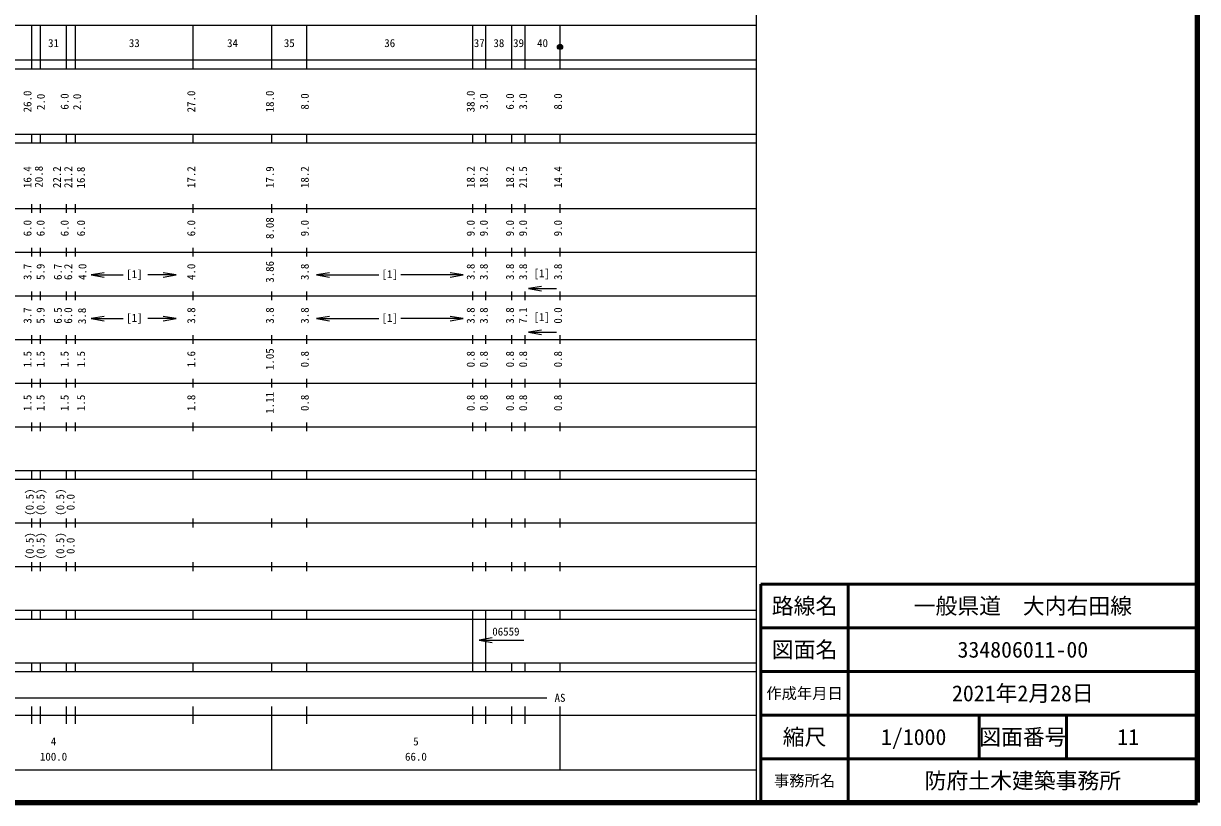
# Model space of a CAD drawing. Units: millimetres on the paper, enlarged 1000 times. Extents: x 40000 to 680000, y 20000 to 380000.
# Drawn here: x 411120 to 680000, y 20000 to 198357 of the extents above; entities that cross this region are included whole.
import ezdxf
from ezdxf.enums import TextEntityAlignment as Align

# ---------------------------------------------------------------- set-up
doc = ezdxf.new("R2010")
doc.units = ezdxf.units.MM
doc.header["$LTSCALE"] = 1000
for name, color, linetype, lineweight in [('M-TTL', 2, 'Continuous', 140), ('M-TTL-BAND', 7, 'Continuous', 25), ('M-TTL-FRAM', 2, 'Continuous', 50), ('M-TTL-LINE', 7, 'Continuous', 50)]:
    doc.layers.add(name, color=color, linetype=linetype, lineweight=lineweight)
doc.layers.add('M-TTL-TXT', color=7, linetype='Continuous')
doc.styles.add('ＭＳ ゴシック', font='')
doc.styles.get('ＭＳ ゴシック').set_extended_font_data('MS Gothic')

# ---------------------------------------------------------------- blocks, each defined once
blk = doc.blocks.new('open_arrow')
at = {"color": 0, "linetype": 'Continuous', "lineweight": -2}
blk.add_lwpolyline([(7.5, 1.25), (0, 0), (7.5, -1.25)], dxfattribs=at)

msp = doc.modelspace()

# ---------------------------------------------------------------- linework, layer by layer
at = {"layer": 'M-TTL'}
for p, q in [((680000, 20000), (680000, 380000)), ((40000, 20000), (680000, 20000))]:
    msp.add_line(p, q, dxfattribs=at)
at = {"layer": 'M-TTL-BAND'}
for p, q in [((579000, 20000), (579000, 370000)), ((68000, 198000), (579000, 198000)), ((413000, 188000), (413000, 198000)), ((415000, 188000), (415000, 198000)), ((421000, 188000), (421000, 198000)), ((423000, 188000), (423000, 198000)), ((450000, 188000), (450000, 198000)), ((468000, 188000), (468000, 198000)), ((476000, 188000), (476000, 198000)), ((514000, 188000), (514000, 198000)), ((517000, 188000), (517000, 198000)), ((523000, 188000), (523000, 198000)), ((526000, 188000), (526000, 198000)), ((534000, 188000), (534000, 198000)), ((40000, 190000), (579000, 190000)), ((40000, 188000), (579000, 188000)), ((40000, 173000), (579000, 173000)), ((413000, 171000), (413000, 173000)), ((415000, 171000), (415000, 173000)), ((421000, 171000), (421000, 173000)), ((423000, 171000), (423000, 173000)), ((450000, 171000), (450000, 173000)), ((468000, 171000), (468000, 173000)), ((476000, 171000), (476000, 173000)), ((514000, 171000), (514000, 173000)), ((517000, 171000), (517000, 173000)), ((523000, 171000), (523000, 173000)), ((526000, 171000), (526000, 173000)), ((534000, 171000), (534000, 173000)), ((40000, 171000), (579000, 171000)), ((40000, 156000), (579000, 156000)), ((413000, 155000), (413000, 157000)), ((415000, 155000), (415000, 157000)), ((421000, 155000), (421000, 157000)), ((423000, 155000), (423000, 157000)), ((450000, 155000), (450000, 157000)), ((468000, 155000), (468000, 157000)), ((476000, 155000), (476000, 157000)), ((514000, 155000), (514000, 157000)), ((517000, 155000), (517000, 157000)), ((523000, 155000), (523000, 157000)), ((526000, 155000), (526000, 157000)), ((534000, 155000), (534000, 157000)), ((46000, 146000), (579000, 146000)), ((413000, 145000), (413000, 147000)), ((415000, 145000), (415000, 147000)), ((421000, 145000), (421000, 147000)), ((423000, 145000), (423000, 147000)), ((450000, 145000), (450000, 147000)), ((468000, 145000), (468000, 147000)), ((476000, 145000), (476000, 147000)), ((514000, 145000), (514000, 147000)), ((517000, 145000), (517000, 147000)), ((523000, 145000), (523000, 147000)), ((526000, 145000), (526000, 147000)), ((534000, 145000), (534000, 147000)), ((426626, 140793), (433972, 140793)), ((446091, 140793), (439571, 140793)), ((478204, 140793), (492478, 140793)), ((511828, 140793), (497554, 140793)), ((526786, 137667), (533164, 137667)), ((52000, 136000), (579000, 136000)), ((413000, 135000), (413000, 137000)), ((415000, 135000), (415000, 137000)), ((421000, 135000), (421000, 137000)), ((423000, 135000), (423000, 137000)), ((450000, 135000), (450000, 137000)), ((468000, 135000), (468000, 137000)), ((476000, 135000), (476000, 137000)), ((514000, 135000), (514000, 137000)), ((517000, 135000), (517000, 137000)), ((523000, 135000), (523000, 137000)), ((526000, 135000), (526000, 137000)), ((534000, 135000), (534000, 137000)), ((426626, 130793), (433972, 130793)), ((446091, 130793), (439571, 130793)), ((478204, 130793), (492478, 130793)), ((511828, 130793), (497554, 130793)), ((413000, 125000), (413000, 127000)), ((415000, 125000), (415000, 127000)), ((421000, 125000), (421000, 127000)), ((423000, 125000), (423000, 127000)), ((450000, 125000), (450000, 127000)), ((468000, 125000), (468000, 127000)), ((476000, 125000), (476000, 127000)), ((514000, 125000), (514000, 127000)), ((517000, 125000), (517000, 127000)), ((523000, 125000), (523000, 127000)), ((526000, 125000), (526000, 127000)), ((526786, 127667), (533164, 127667)), ((534000, 125000), (534000, 127000)), ((46000, 126000), (579000, 126000)), ((52000, 116000), (579000, 116000)), ((413000, 115000), (413000, 117000)), ((415000, 115000), (415000, 117000)), ((421000, 115000), (421000, 117000)), ((423000, 115000), (423000, 117000)), ((450000, 115000), (450000, 117000)), ((468000, 115000), (468000, 117000)), ((476000, 115000), (476000, 117000)), ((514000, 115000), (514000, 117000)), ((517000, 115000), (517000, 117000)), ((523000, 115000), (523000, 117000)), ((526000, 115000), (526000, 117000)), ((534000, 115000), (534000, 117000)), ((46000, 106000), (579000, 106000)), ((413000, 105000), (413000, 107000)), ((415000, 105000), (415000, 107000)), ((421000, 105000), (421000, 107000)), ((423000, 105000), (423000, 107000)), ((450000, 105000), (450000, 107000)), ((468000, 105000), (468000, 107000)), ((476000, 105000), (476000, 107000)), ((514000, 105000), (514000, 107000)), ((517000, 105000), (517000, 107000)), ((523000, 105000), (523000, 107000)), ((526000, 105000), (526000, 107000)), ((534000, 105000), (534000, 107000)), ((40000, 96000), (579000, 96000)), ((413000, 94000), (413000, 96000)), ((415000, 94000), (415000, 96000)), ((421000, 94000), (421000, 96000)), ((423000, 94000), (423000, 96000)), ((450000, 94000), (450000, 96000)), ((468000, 94000), (468000, 96000)), ((476000, 94000), (476000, 96000)), ((514000, 94000), (514000, 96000)), ((517000, 94000), (517000, 96000)), ((523000, 94000), (523000, 96000)), ((526000, 94000), (526000, 96000)), ((534000, 94000), (534000, 96000)), ((40000, 94000), (579000, 94000)), ((49000, 84000), (579000, 84000)), ((413000, 83000), (413000, 85000)), ((415000, 83000), (415000, 85000)), ((421000, 83000), (421000, 85000)), ((423000, 83000), (423000, 85000)), ((450000, 83000), (450000, 85000)), ((468000, 83000), (468000, 85000)), ((476000, 83000), (476000, 85000)), ((514000, 83000), (514000, 85000)), ((517000, 83000), (517000, 85000)), ((523000, 83000), (523000, 85000)), ((526000, 83000), (526000, 85000)), ((534000, 83000), (534000, 85000)), ((40000, 74000), (579000, 74000)), ((413000, 73000), (413000, 75000)), ((415000, 73000), (415000, 75000)), ((421000, 73000), (421000, 75000)), ((423000, 73000), (423000, 75000)), ((450000, 73000), (450000, 75000)), ((468000, 73000), (468000, 75000)), ((476000, 73000), (476000, 75000)), ((514000, 73000), (514000, 75000)), ((517000, 73000), (517000, 75000)), ((523000, 73000), (523000, 75000)), ((526000, 73000), (526000, 75000)), ((534000, 73000), (534000, 75000)), ((40000, 64000), (579000, 64000)), ((40000, 62000), (579000, 62000)), ((413000, 62000), (413000, 64000)), ((415000, 62000), (415000, 64000)), ((421000, 62000), (421000, 64000)), ((423000, 62000), (423000, 64000)), ((450000, 62000), (450000, 64000)), ((468000, 62000), (468000, 64000)), ((476000, 62000), (476000, 64000)), ((514000, 50000), (514000, 64000)), ((517000, 50000), (517000, 64000)), ((523000, 62000), (523000, 64000)), ((526000, 62000), (526000, 64000)), ((534000, 62000), (534000, 64000)), ((515479, 57170), (525733, 57170)), ((40000, 52000), (579000, 52000)), ((413000, 50000), (413000, 52000)), ((415000, 50000), (415000, 52000)), ((421000, 50000), (421000, 52000)), ((423000, 50000), (423000, 52000)), ((450000, 50000), (450000, 52000)), ((468000, 50000), (468000, 52000)), ((476000, 50000), (476000, 52000)), ((523000, 50000), (523000, 52000)), ((526000, 50000), (526000, 52000)), ((534000, 50000), (534000, 52000)), ((40000, 50000), (579000, 50000)), ((71000, 44000), (531000, 44000)), ((413000, 38000), (413000, 42000)), ((415000, 38000), (415000, 42000)), ((421000, 38000), (421000, 42000)), ((423000, 38000), (423000, 42000)), ((450000, 38000), (450000, 42000)), ((468000, 27500), (468000, 42000)), ((476000, 38000), (476000, 42000)), ((514000, 38000), (514000, 42000)), ((517000, 38000), (517000, 42000)), ((523000, 38000), (523000, 42000)), ((526000, 38000), (526000, 42000)), ((534000, 27500), (534000, 42000)), ((40000, 40000), (579000, 40000)), ((68000, 27500), (579000, 27500))]:
    msp.add_line(p, q, dxfattribs=at)
for radius in [600, 500, 400, 300, 200, 100]:
    msp.add_circle((534000, 193000), radius, dxfattribs=at)
at = {"layer": 'M-TTL-FRAM'}
for p, q in [((680000, 70000), (580000, 70000)), ((580000, 70000), (580000, 20000))]:
    msp.add_line(p, q, dxfattribs=at)
at = {"layer": 'M-TTL-LINE'}
for p, q in [((600000, 70000), (600000, 20000)), ((680000, 60000), (580000, 60000)), ((680000, 50000), (580000, 50000)), ((680000, 40000), (580000, 40000)), ((630000, 40000), (630000, 30000)), ((650000, 40000), (650000, 30000)), ((680000, 30000), (580000, 30000))]:
    msp.add_line(p, q, dxfattribs=at)

# ---------------------------------------------------------------- block references
at = {"layer": 'M-TTL-BAND', "xscale": 400, "yscale": 400}
for p in [(426626, 140793), (478204, 140793), (526786, 137667), (426626, 130793), (478204, 130793), (526786, 127667), (515479, 57170)]:
    msp.add_blockref('open_arrow', p, dxfattribs=at)
at = {"layer": 'M-TTL-BAND', "xscale": 400, "yscale": 400, "rotation": 180}
for p in [(446091, 140793), (511828, 140793), (446091, 130793), (511828, 130793)]:
    msp.add_blockref('open_arrow', p, dxfattribs=at)

# ---------------------------------------------------------------- texts
at = {"layer": 'M-TTL-BAND', "style": 'ＭＳ ゴシック'}
for s, p in [('31', (418000, 192405)), ('33', (436500, 192405)), ('34', (459000, 192405)), ('35', (472000, 192405)), ('36', (495000, 192405)), ('37', (515500, 192405)), ('38', (520000, 192405)), ('39', (524500, 192405)), ('40', (530000, 192405)), ('[1]', (436500, 139500)), ('[1]', (495000, 139500)), ('[1]', (529819, 139692)), ('[1]', (436500, 129500)), ('[1]', (495000, 129500)), ('[1]', (529819, 129692)), ('AS', (534000, 42500)), ('4', (418000, 32523)), ('5', (501000, 32523)), ('100.0', (418000, 29033)), ('66.0', (501000, 29033))]:
    msp.add_text(s, height=1833, dxfattribs=at).set_placement(p, align=Align.BOTTOM_CENTER)
for s, p in [('26.0', (413500, 180500)), ('27.0', (451000, 180500)), ('18.0', (469000, 180500)), ('38.0', (515000, 180500)), ('2.0', (416544, 180409)), ('6.0', (422000, 180500)), ('2.0', (424862, 180409)), ('8.0', (477000, 180500)), ('3.0', (518000, 180500)), ('6.0', (524000, 180500)), ('3.0', (527000, 180500)), ('8.0', (535000, 180500)), ('16.4', (413500, 163174)), ('20.8', (416091, 163265)), ('22.2', (420250, 163174)), ('21.2', (422820, 163174)), ('16.8', (425721, 163083)), ('17.2', (451000, 163174)), ('17.9', (469000, 163174)), ('18.2', (477000, 163174)), ('18.2', (515000, 163174)), ('18.2', (518000, 163174)), ('18.2', (524000, 163174)), ('21.5', (527000, 163174)), ('14.4', (535000, 163174)), ('8.08', (469000, 151500)), ('6.0', (413500, 151500)), ('6.0', (416500, 151500)), ('6.0', (422000, 151500)), ('6.0', (425760, 151500)), ('6.0', (451000, 151500)), ('9.0', (477000, 151500)), ('9.0', (515000, 151500)), ('9.0', (518000, 151500)), ('9.0', (524000, 151500)), ('9.0', (527000, 151500)), ('9.0', (535000, 151500)), ('3.7', (413500, 141500)), ('5.9', (416500, 141500)), ('6.7', (420450, 141500)), ('6.2', (422820, 141500)), ('4.0', (426084, 141500)), ('4.0', (451000, 141500)), ('3.86', (469000, 141500)), ('3.8', (477000, 141500)), ('3.8', (515000, 141500)), ('3.8', (518000, 141500)), ('3.8', (524000, 141500)), ('3.8', (527000, 141500)), ('3.8', (535000, 141500)), ('3.7', (413500, 131500)), ('5.9', (416500, 131500)), ('6.5', (420450, 131500)), ('6.0', (422820, 131500)), ('3.8', (425993, 131409)), ('3.8', (451000, 131500)), ('3.8', (469000, 131500)), ('3.8', (477000, 131500)), ('3.8', (515000, 131500)), ('3.8', (518000, 131500)), ('3.8', (524000, 131500)), ('7.1', (527000, 131500)), ('0.0', (535000, 131500)), ('1.05', (469000, 121500)), ('1.5', (413500, 121500)), ('1.5', (416500, 121500)), ('1.5', (422000, 121500)), ('1.5', (425760, 121500)), ('1.6', (451000, 121500)), ('0.8', (477000, 121500)), ('0.8', (515000, 121500)), ('0.8', (518000, 121500)), ('0.8', (524000, 121500)), ('0.8', (527000, 121500)), ('0.8', (535000, 121500)), ('1.5', (413500, 111500)), ('1.5', (416500, 111500)), ('1.5', (422000, 111500)), ('1.5', (425760, 111500)), ('1.8', (451000, 111500)), ('1.11', (469000, 111500)), ('0.8', (477000, 111500)), ('0.8', (515000, 111500)), ('0.8', (518000, 111500)), ('0.8', (524000, 111500)), ('0.8', (527000, 111500)), ('0.8', (535000, 111500)), ('(0.5)', (414000, 88764)), ('(0.5)', (416500, 88764)), ('(0.5)', (421000, 88764)), ('0.0', (423370, 88764)), ('(0.5)', (414000, 78764)), ('(0.5)', (416500, 78764)), ('(0.5)', (421000, 78764)), ('0.0', (423370, 78764))]:
    msp.add_text(s, height=1833, rotation=90, dxfattribs=at).set_placement(p, align=Align.BOTTOM_CENTER)
msp.add_text('06559', height=1833, dxfattribs=at).set_placement((518483, 57670), align=Align.BOTTOM_LEFT)
at = {"layer": 'M-TTL-TXT', "style": 'ＭＳ ゴシック'}
for s, height, p in [('路線名', 3666, (590000, 65000)), ('一般県道\u3000大内右田線', 3666, (640000, 65000)), ('図面名', 3666, (590000, 55000)), ('334806011-00', 3666, (640000, 55000)), ('作成年月日', 2566, (590000, 45000)), ('2021年2月28日', 3666, (640000, 45000)), ('縮尺', 3666, (590000, 35000)), ('1/1000', 3666, (615000, 35000)), ('図面番号', 3666, (640000, 35000)), ('11', 3666, (664125, 35000)), ('防府土木建築事務所', 3666, (640000, 25000)), ('事務所名', 2566, (590000, 25000))]:
    msp.add_text(s, height=height, dxfattribs=at).set_placement(p, align=Align.MIDDLE_CENTER)

doc.saveas('drawing.dxf')
